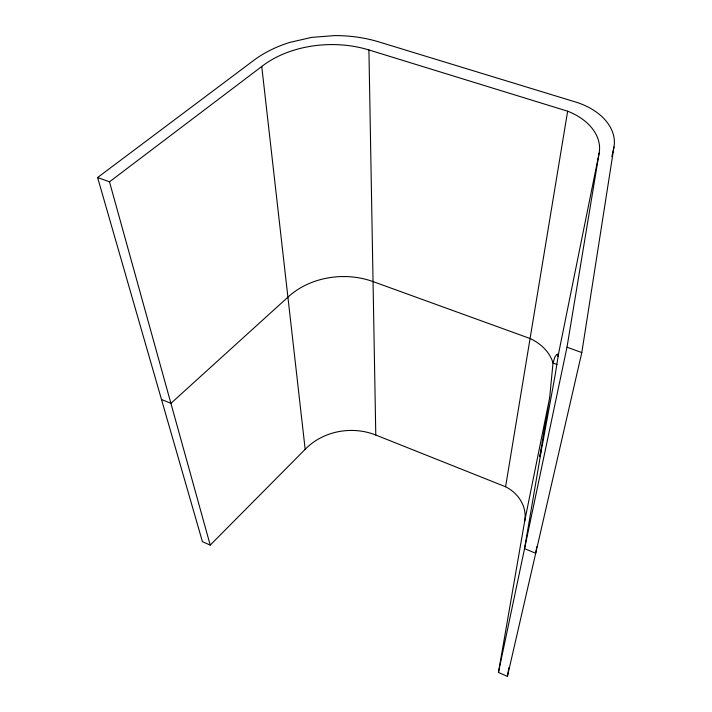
<?xml version="1.0" encoding="UTF-8"?>
<svg xmlns="http://www.w3.org/2000/svg" width="712" height="712" viewBox="0 0 712 712"><rect width="100%" height="100%" fill="white"/><g stroke="black" fill="none" stroke-linecap="round" stroke-linejoin="round"><path stroke-width="1.07" d="M549.664 397.652L553.01 363.022L554.879 357.095L556.526 354.718L557.834 354.06L558.101 356.57L555.057 375.607L542.348 445.08L539.794 456.677L549.664 397.652L524.646 521.353L498.462 672.439L507.416 676.4L581.811 352.565L613.975 146.948A58.58 40.068 6.4 0 0 575.688 102.047L378.784 41.883A107.227 72.446 -1.9 0 0 334.515 35.6L311.749 37.371L289.864 42.382A107.227 72.446 -1.9 0 0 252.564 61.259L97.606 177.528L202.422 541.663L210.218 545.107L305.172 449.334A59.043 51.077 -4 0 1 375.785 435.032L505.582 486.759A36.641 32.04 10.9 0 1 524.646 521.353M505.582 486.759L567.642 111.197L368.914 49.956A90.442 61.009 -2 0 0 261.758 66.483L109.488 181.818L97.606 177.528M498.462 672.439L566.992 347.207L599.121 153.116A56.702 39.035 6 0 0 567.642 111.197M536.786 546.718L535.709 553.251L524.539 548.658L541.547 449.023M507.416 676.4L508.902 667.625M599.121 153.116L557.994 356.445M611.875 156.693L613.975 146.948M566.992 347.207L581.811 352.565M557.024 364.491L553.01 363.022L552.726 361.981A44.5 35.68 8 0 0 530.084 338.52L373.043 281.587A71.44 56.435 -2.9 0 0 287.915 297.189L170.916 403.348L161.49 399.477M109.488 181.818L210.218 545.107M261.758 66.483L305.172 449.334M368.914 49.956L375.785 435.032"/></g></svg>
